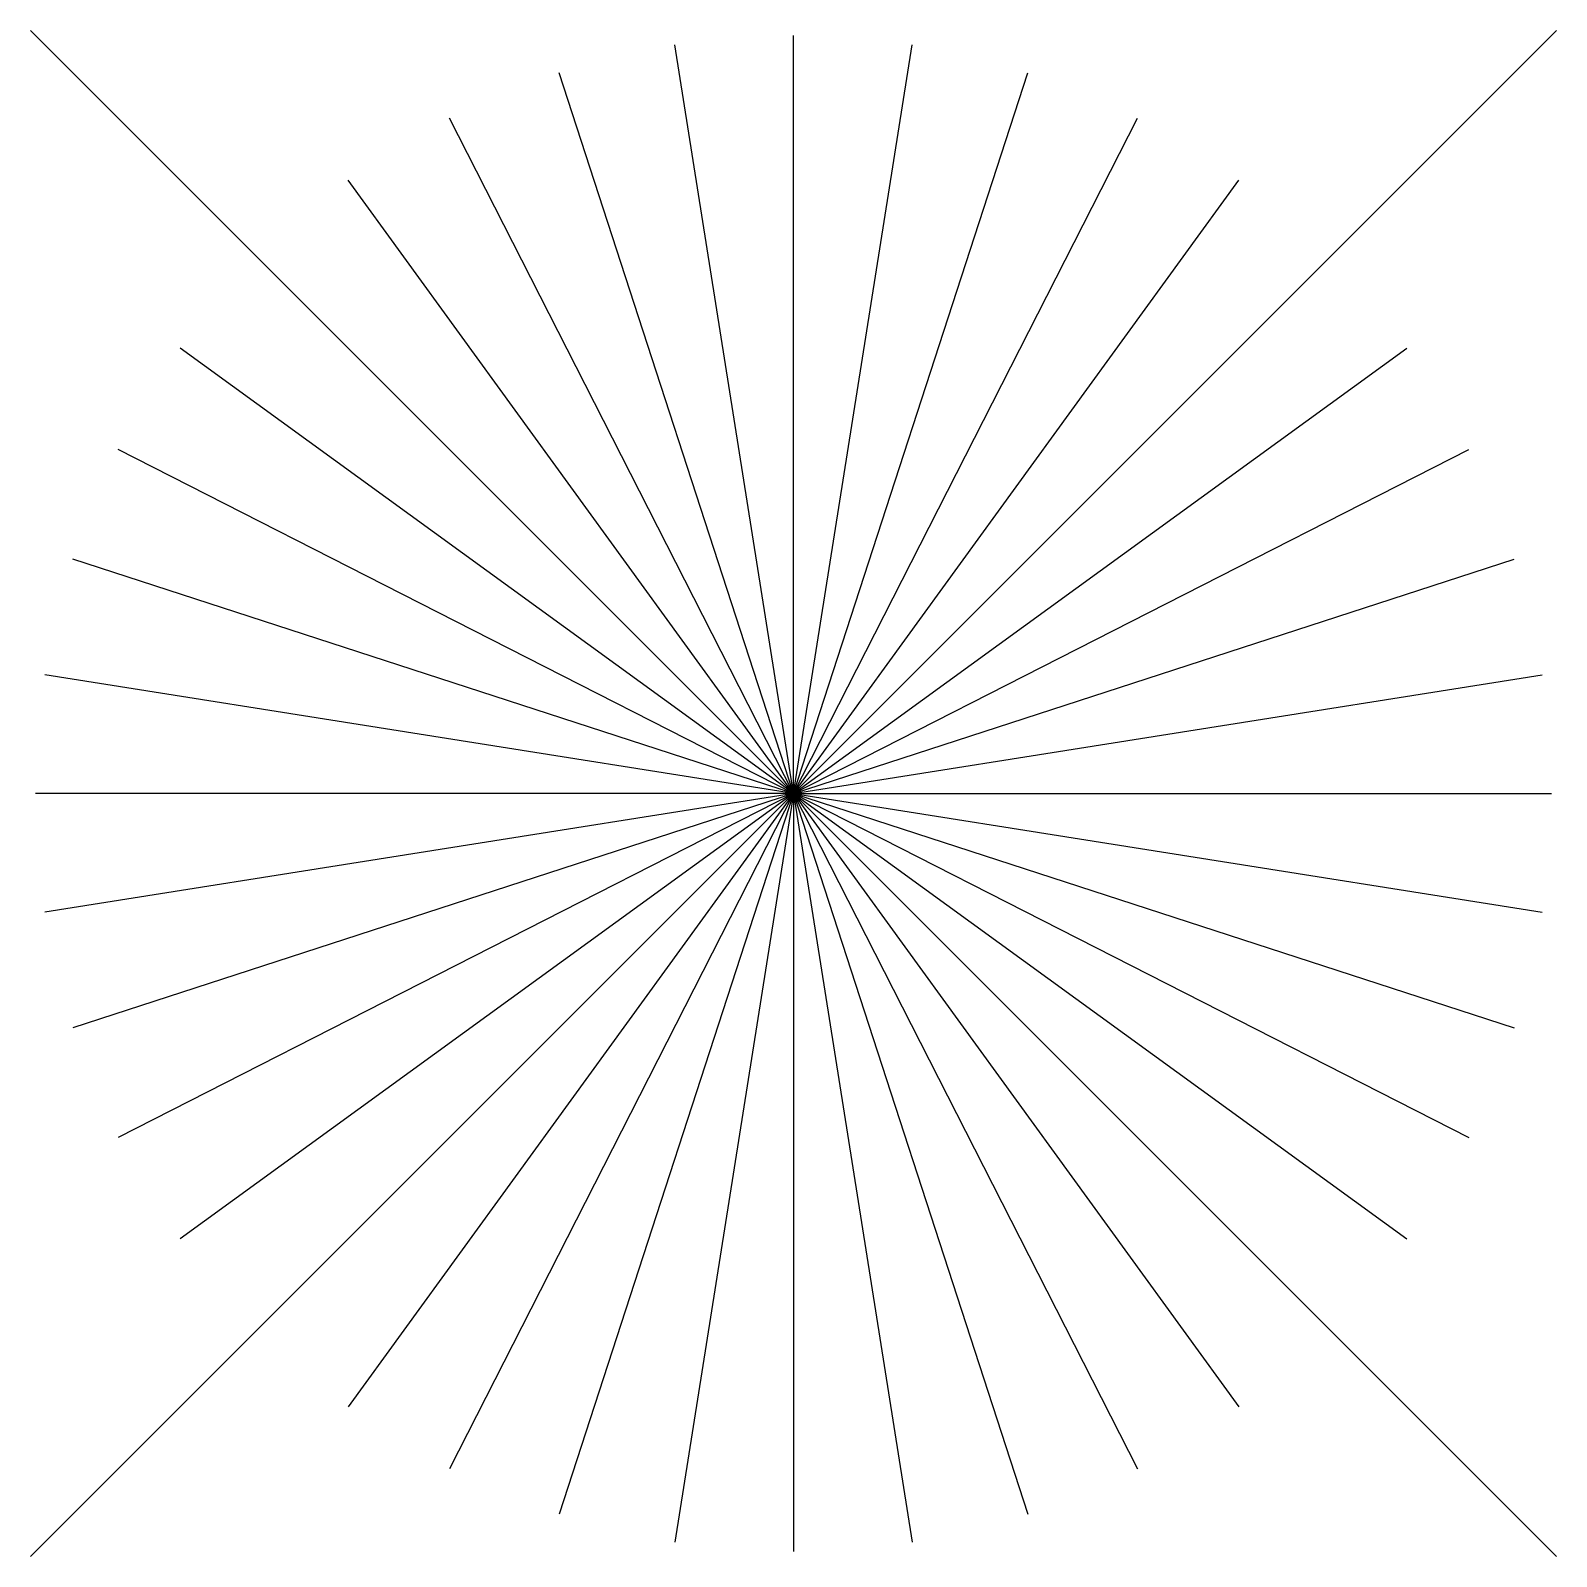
# Model space of a CAD drawing. Header units: metres. Extents: x -0.76 to 0.76, y -0.76 to 0.76.
import ezdxf

# ---------------------------------------------------------------- set-up
doc = ezdxf.new("R2010")
doc.units = ezdxf.units.M
doc.header["$LTSCALE"] = 0.2

msp = doc.modelspace()

# ---------------------------------------------------------------- linework, layer by layer
at = {"lineweight": -3}
for p, q in [((-0.755, 0.755), (0.755, -0.755)), ((0.755, 0.755), (-0.755, -0.755))]:
    msp.add_line(p, q, dxfattribs=at)
for q in [(-0.1173, 0.7408), (0, 0.75), (0.1173, 0.7408), (-0.2318, 0.7133), (0.2318, 0.7133), (-0.3405, 0.6683), (0.3405, 0.6683), (-0.4408, 0.6068), (0.4408, 0.6068), (-0.5303, 0.5303), (0.5303, 0.5303), (-0.6068, 0.4408), (0.6068, 0.4408), (-0.6683, 0.3405), (0.6683, 0.3405), (-0.7133, 0.2318), (0.7133, 0.2318), (-0.7408, 0.1173), (0.7408, 0.1173), (-0.75, 0), (-0.7408, -0.1173), (-0.7133, -0.2318), (-0.6683, -0.3405), (-0.6068, -0.4408), (-0.5303, -0.5303), (-0.4408, -0.6068), (-0.3405, -0.6683), (-0.2318, -0.7133), (-0.1173, -0.7408), (0.75, 0), (0.7408, -0.1173), (0.7133, -0.2318), (0.6683, -0.3405), (0.6068, -0.4408), (0.5303, -0.5303), (0.4408, -0.6068), (0.3405, -0.6683), (0.2318, -0.7133), (0.1173, -0.7408), (0, -0.75)]:
    msp.add_line((0, 0), q)

doc.saveas('drawing.dxf')
